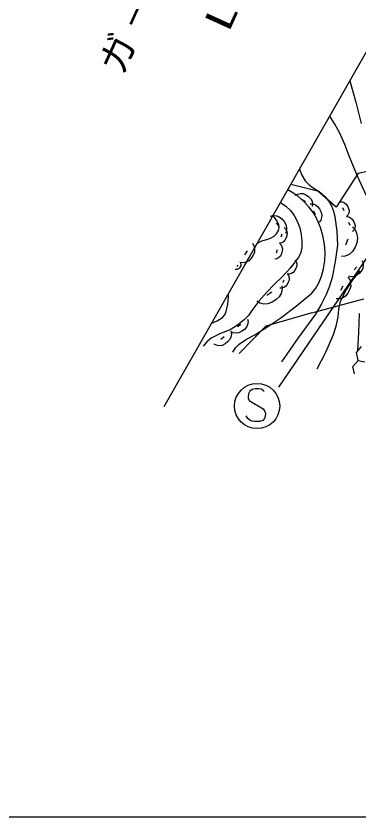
# Model space of a CAD drawing. Units: millimetres, scale not verified. Extents: x 40000 to 680000, y 20000 to 380000.
# Drawn here: x 114048 to 136692, y 205000 to 257894 of the extents above; entities that cross this region are included whole.
import ezdxf

# ---------------------------------------------------------------- set-up
doc = ezdxf.new("R2010")
doc.units = ezdxf.units.MM
doc.header["$LTSCALE"] = 1000
for name, color, linetype, lineweight in [('M-BGD', 7, 'Continuous', 25), ('M-BGD-HTXT', 7, 'Continuous', 13), ('M-STR-STRC', 7, 'Continuous', 25), ('M-TTL-BAND', 7, 'Continuous', 25)]:
    doc.layers.add(name, color=color, linetype=linetype, lineweight=lineweight)
doc.styles.add('ＭＳ ゴシック', font='')
doc.styles.get('ＭＳ ゴシック').set_extended_font_data('MS Gothic')

# ---------------------------------------------------------------- blocks, each defined once
blk = doc.blocks.new('BUHIN143')
at = {"color": 7, "linetype": 'Continuous', "lineweight": 25}
blk.add_line((-87, 107), (87, -107), dxfattribs=at)
blk.add_lwpolyline([(435, -535), (275, -573), (69, -544), (-98, -480), (-254, -344), (-384, -184), (-495, 7), (-527, 194), (-503, 383), (-435, 535)], dxfattribs=at)
blk = doc.blocks.new('BUHIN148')
at = {"color": 7, "linetype": 'Continuous', "lineweight": 25}
blk.add_line((-96, -44), (96, 44), dxfattribs=at)
blk.add_lwpolyline([(482, 218), (478, 92), (417, -55), (337, -167), (205, -255), (61, -321), (-102, -365), (-247, -353), (-382, -298), (-482, -218)], dxfattribs=at)
blk = doc.blocks.new('BUHIN151')
at = {"color": 7, "linetype": 'Continuous', "lineweight": 25}
blk.add_line((-95, 47), (95, -47), dxfattribs=at)
blk.add_lwpolyline([(474, -233), (374, -310), (222, -356), (85, -366), (-66, -321), (-208, -251), (-346, -154), (-429, -34), (-472, 105), (-474, 233)], dxfattribs=at)
blk = doc.blocks.new('BUHIN154')
at = {"color": 7, "linetype": 'Continuous', "lineweight": 25}
blk.add_line((-106, 26), (106, -26), dxfattribs=at)
blk.add_lwpolyline([(529, -132), (445, -231), (302, -311), (166, -350), (3, -338), (-156, -298), (-315, -230), (-425, -127), (-499, 3), (-529, 132)], dxfattribs=at)
blk = doc.blocks.new('BUHIN24')
at = {"color": 7, "linetype": 'Continuous', "lineweight": 25}
blk.add_lwpolyline([(986, -425), (1072, -339), (1120, -224), (1144, -66), (1134, 167), (1074, 359), (954, 520), (786, 610), (613, 611), (501, 599), (353, 532), (275, 424), (-163, -412), (-294, -508), (-479, -575), (-660, -568), (-804, -521), (-943, -422), (-1020, -192), (-1035, 153), (-1018, 303), (-957, 449), (-849, 573), (-681, 685)], dxfattribs=at)
blk.add_circle((0, 0), 1492, dxfattribs=at)

msp = doc.modelspace()

# ---------------------------------------------------------------- linework, layer by layer
at = {"layer": 'M-BGD'}
for p, q in [((123833, 232097), (139008, 258740)), ((136635, 247514), (138719, 247963)), ((136635, 247514), (135187, 245261)), ((132202, 246790), (133957, 246355)), ((135187, 245261), (133957, 246355)), ((133161, 245617), (132936, 245763)), ((133826, 244765), (133705, 245007)), ((131433, 243992), (131234, 244218)), ((135824, 242792), (135971, 243185)), ((129166, 242123), (129332, 242377)), ((128644, 241344), (128711, 241438)), ((136369, 241128), (136545, 241332)), ((130611, 239467), (130943, 239672)), ((135502, 239786), (135656, 240072)), ((133569, 238295), (137008, 239208)), ((133569, 238295), (130537, 237412)), ((128776, 235614), (130537, 237412)), ((136521, 235668), (136862, 236072)), ((136639, 235152), (136521, 235668)), ((136295, 234755), (136639, 235152)), ((136639, 235152), (137069, 235066)), ((136403, 234254), (136295, 234755))]:
    msp.add_line(p, q, dxfattribs=at)
for points in [[(136086, 253610), (136489, 252208), (136832, 250796)], [(137185, 246030), (136592, 247308), (136057, 248604), (135759, 249409), (135403, 250198), (135092, 250743), (134757, 251276)], [(132761, 247772), (132922, 247374), (133135, 247009), (133378, 246764), (133669, 246558), (134069, 246296), (134442, 245978), (134690, 245684), (134885, 245359), (135019, 245010), (135096, 244642), (135221, 243693), (135283, 242756), (135129, 241689), (134914, 240623), (134753, 240051), (134533, 239494), (134205, 238843), (133819, 238212), (132684, 236647), (131572, 235061)], [(128352, 235698), (128546, 235977), (128788, 236219), (129273, 236554), (129809, 236849), (130682, 237382), (131522, 237965), (132565, 238755), (133581, 239600), (133834, 239917), (134037, 240269), (134221, 240715), (134351, 241195), (134431, 241725), (134450, 242256), (134407, 242826), (134305, 243391), (134145, 243935), (133926, 244463), (133683, 244899), (133389, 245301), (133039, 245673), (132647, 246002), (132325, 246221), (131991, 246419)], [(132487, 246055), (132625, 246137), (132823, 246172), (132997, 246163), (133180, 246083), (133349, 245974), (133507, 245831), (133592, 245668), (133626, 245486), (133609, 245325)], [(131512, 245579), (131866, 245335), (132179, 245045), (132420, 244723), (132615, 244355), (132780, 243911), (132884, 243457), (132927, 243030), (132908, 242600), (132843, 242285), (132717, 241983), (132187, 241297), (131605, 240645), (131084, 240172), (130599, 239648), (130088, 239066), (129617, 238437), (129392, 238108), (129122, 237821), (128671, 237478), (128179, 237181), (127544, 236925), (126928, 236612), (126650, 236373), (126403, 236083)], [(133463, 245489), (133624, 245491), (133814, 245420), (133961, 245324), (134080, 245161), (134171, 244980), (134236, 244775), (134227, 244589), (134164, 244414), (134068, 244283)], [(129989, 242904), (130277, 243051), (130600, 243147), (130850, 243218), (131090, 243351), (131253, 243520), (131371, 243730), (131414, 243913), (131397, 244100), (131283, 244349), (131104, 244589), (131061, 244640), (131011, 244699)], [(130837, 244671), (131011, 244718), (131236, 244696), (131422, 244633), (131596, 244491), (131745, 244321), (131873, 244118), (131916, 243915), (131897, 243708), (131830, 243539)], [(136263, 243969), (136436, 243788), (136556, 243497), (136602, 243229), (136543, 242921), (136433, 242627), (136269, 242336), (136049, 242150), (135783, 242037), (135532, 242008)], [(129663, 242887), (129757, 242731), (129796, 242506), (129786, 242309), (129695, 242100), (129571, 241909), (129409, 241729), (129223, 241632), (129017, 241594), (128835, 241613)], [(129162, 241453), (129309, 241689), (129422, 241948)], [(136898, 241741), (136961, 241593), (136969, 241390), (136937, 241218), (136832, 241045), (136700, 240892), (136536, 240753), (136361, 240689), (136175, 240680), (136017, 240719)], [(128844, 241626), (128877, 241566), (128888, 241480), (128882, 241406), (128844, 241328), (128795, 241257), (128731, 241192), (128659, 241157), (128580, 241146), (128512, 241156)], [(133928, 234596), (134495, 235704), (135017, 236858), (135194, 237420), (135315, 238005), (135361, 238541), (135468, 239069), (135848, 239786), (136279, 240473), (136773, 241065)], [(135966, 240644), (136079, 240486), (136141, 240249), (136147, 240038), (136068, 239808), (135953, 239593), (135795, 239387), (135606, 239268), (135389, 239209), (135193, 239213)], [(131606, 240081), (131629, 239849), (131551, 239566), (131431, 239343), (131212, 239151), (130963, 238998), (130677, 238878), (130409, 238867), (130149, 238936), (129948, 239058)], [(126968, 237601), (127334, 237767), (127676, 237991), (127824, 238171), (127923, 238386), (128024, 238863), (128066, 239355), (128073, 239455), (128081, 239554)], [(136711, 238258), (136662, 237008), (136586, 235781)]]:
    msp.add_lwpolyline(points, dxfattribs=at)
at = {"layer": 'M-STR-STRC'}
msp.add_line((144183, 252177), (131378, 233385), dxfattribs=at)
at = {"layer": 'M-TTL-BAND'}
msp.add_line((40000, 205000), (579000, 205000), dxfattribs=at)

# ---------------------------------------------------------------- block references
at = {"layer": 'M-BGD', "rotation": 87.6457}
for name, p in [('BUHIN148', (135673, 245136)), ('BUHIN148', (136069, 244155)), ('BUHIN154', (131590, 243412)), ('BUHIN154', (131284, 242367)), ('BUHIN151', (132213, 241316)), ('BUHIN151', (131709, 240388)), ('BUHIN143', (128789, 237465)), ('BUHIN143', (127684, 236639))]:
    msp.add_blockref(name, p, dxfattribs=at)
at = {"layer": 'M-STR-STRC', "rotation": 87.6457}
msp.add_blockref('BUHIN24', (129964, 232137), dxfattribs=at)

# ---------------------------------------------------------------- texts
at = {"layer": 'M-BGD-HTXT', "char_height": 1833, "attachment_point": 7, "rotation": 65.6, "style": 'ＭＳ ゴシック'}
for s, insert in [('\\T1.2;ガ－ドレ－ル', (121182, 253868)), ('\\T1.2;\\W1.35;L=9.0', (128100, 256714))]:
    msp.add_mtext(s, dxfattribs=dict(at, insert=insert))

doc.saveas('drawing.dxf')
